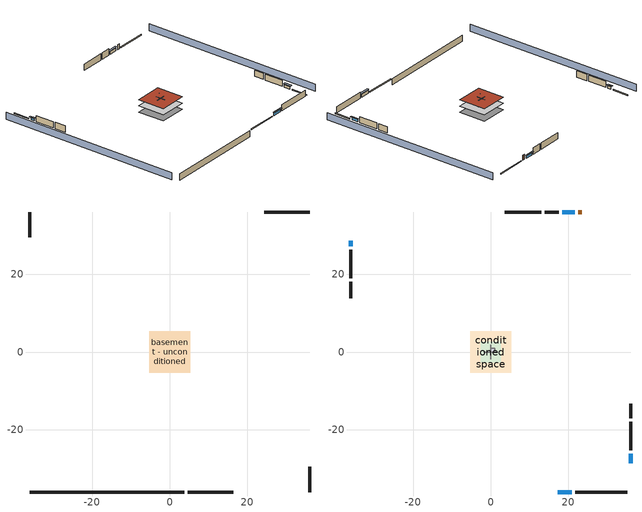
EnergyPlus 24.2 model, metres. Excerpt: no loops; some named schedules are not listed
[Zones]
basement - unconditioned
 floor foundation (Slab2 construction): -5.34,-5.34 -5.34,5.34 5.34,5.34 5.34,-5.34 z-2.13
 wall outside (RimJoist1 construction): 4.65,-36.08 16.33,-36.08 z0.3:0.61
 wall outside (RimJoist2 construction): -36.08,36.08 -36.08,29.59 z0.3:0.61
 wall outside (RimJoist3 construction): 36.08,36.08 24.41,36.08 z0.3:0.61
 wall outside (RimJoist4 construction): 36.08,-36.08 36.08,-29.59 z0.3:0.61
 wall foundation (FoundationWall1 construction): -36.08,-36.08 3.73,-36.08 z-2.13:0.3
central ac and furnace airloop ret air zone
 floor adiabatic (AdiabaticConst): 0,0 0,1 1,1 1,0 z0
 wall adiabatic (AdiabaticConst): 0,1 0,0 1,0 1,1 0,1 z0:1
 ceiling adiabatic (AdiabaticConst): 1,0 1,1 0,1 0,0 z1
conditioned space
 floor to basement - unconditioned (Floor1 construction): -5.34,-5.34 -5.34,5.34 5.34,5.34 5.34,-5.34 z0.3
 wall outside (AdiabaticWallConstruction 1): 23.48,36.08 22.56,36.08 z0.3:2.34
 wall outside (AdiabaticWallConstruction): 17.26,-36.08 20.89,-36.08 z0.3:1.52; -36.08,28.66 -36.08,27.23 z0.3:1.28; 21.64,36.08 18.48,36.08 z0.3:1.37; 36.08,-28.66 36.08,-26.28 z0.3:1.34
 wall outside (Wall3 construction): 21.82,-36.08 35.15,-36.08 z0.3:2.74
 wall outside (Wall4 construction): -36.08,18.06 -36.08,13.87 z0.3:2.74
 wall outside (Wall7 construction): 12.97,36.08 3.62,36.08 z0.3:2.74
 wall outside (Wall8 construction): 36.08,-25.36 36.08,-17.95 z0.3:2.74
 wall to garage (Wall5 construction): 1.83,0 -1.83,0 z0.3:2.74
 wall to garage (Wall6 construction): 0,1.83 0,-1.83 z0.3:2.74
 window (WindowConstruction): 17.26,-36.08 20.89,-36.08 z0.3:1.52
 window (WindowConstruction 1): -36.08,28.66 -36.08,27.23 z0.3:1.28
 window (WindowConstruction 2): 21.64,36.08 18.48,36.08 z0.3:1.37
 window (WindowConstruction 3): 36.08,-28.66 36.08,-26.28 z0.3:1.34
 door (Door): 23.48,36.08 22.56,36.08 z0.3:2.34
 roof outside (Roof2 construction): -5.34,5.34 -5.34,-5.34 5.34,-5.34 5.34,5.34 z2.74
garage
 floor foundation (Slab1 construction): -2.59,-2.59 -2.59,2.59 2.59,2.59 2.59,-2.59 z0
 wall outside (Wall1 construction): -36.08,26.3 -36.08,18.99 z0.3:2.74
 wall outside (Wall2 construction): 17.55,36.08 13.9,36.08 z0.3:2.74
 wall outside (Wall9 construction): 36.08,-17.02 36.08,-13.36 z0.3:2.74
 roof outside (Roof1 construction): -2.59,2.59 -2.59,-2.59 2.59,-2.59 2.59,2.59 z2.74
shading: -40.65,36.08 -40.65,-36.08 / 40.65,-36.08 40.65,36.08 z0:2.74; 21.2,-36.08 16.95,-36.08 16.95,-36.69 21.2,-36.69 z1.83; -36.08,26.93 -36.08,28.96 -36.69,28.96 -36.69,26.93 z1.58; 18.18,36.08 21.94,36.08 21.94,36.69 18.18,36.69 z1.68; 36.08,-25.98 36.08,-28.96 36.69,-28.96 36.69,-25.98 z1.65
[Building]
Building 1: Terrain=Suburbs
[Site:Location]
Portland Intl Arpt_OR: Latitude {deg}=45.59; Longitude {deg}=-122.6; Time Zone {hr}=-8; Elevation {m}=33; Keep Site Location Information=Yes
[Site:GroundTemperature:Shallow]
10.2558, 8.96328, 8.85977, 9.47314, 11.9355, 14.3863, 16.5111, 17.8571, 17.9714, 16.8767, 14.8061, 12.4304
[Site:WaterMainsTemperature]
Calculation Method=Schedule; Temperature Schedule=mains temperature schedule
[Material] Roughness=Rough; Thermal Absorptance=0.9
Name | Thickness {m} | Conductivity {W/m-K} | Density {kg/m3} | Specific Heat {J/kg-K} | Solar Absorptance | Visible Absorptance
asphalt or fiberglass shingles | 0.00635 | 0.162714 | 1121.4 | 1465.45 | 0.85 | 0.85
concrete 4.0 in. | 0.1016 | 1.803125 | 2242.8 | 837.4 | 0.7 | 0.7
concrete 8.0 in. | 0.2032 | 1.803125 | 2242.8 | 837.4 | 0.7 | 0.7
door material | 0.04445 | 0.0612267 | 512.64 | 1214.23 | 0.7 | 0.7
floor covering | 0.0127 | 0.0433444 | 54.468 | 1339.84 | 0.6 | 0.6
floor stud and cavity | 0.1397 | 0.923637 | 92.3553 | 1139.71 | 0.7 | 0.7
furniture material basement - unconditioned 1; furniture material conditioned space 1; furniture material garage 1 | 0.1524 | 0.115458 | 640.8 | 1214.23 | 0.6 | 0.6
gypsum board | 0.0127 | 0.160291 | 801 | 837.4 | 0.6 | 0.6
osb sheathing 0.5 in. | 0.0127 | 0.115458 | 512.64 | 1214.23 | 0.6 | 0.6
osb sheathing 0.5 in. 1; osb sheathing 0.5 in. 2; osb sheathing 0.5 in. 3 | 0.0127 | 0.115458 | 512.64 | 1214.23 | 0.7 | 0.7
osb sheathing 0.75 in. | 0.01905 | 0.115458 | 512.64 | 1214.23 | 0.7 | 0.7
rim joist stud and cavity | 0.0508 | 0.178688 | 50.32683 | 1063.81 | 0.6 | 0.6
roof rigid ins | 0.00254769 | 0.029427 | 32.04 | 1214.23 | 0.7 | 0.7
roof rigid ins 1 | 0.051816 | 0.029427 | 32.04 | 1214.23 | 0.7 | 0.7
roof stud and cavity | 0.2032 | 0.667294 | 78.34581 | 1123.46 | 0.7 | 0.7
wall rigid ins | 0.512978 | 0.029427 | 32.04 | 1214.23 | 0.7 | 0.7
wall stud and cavity | 0.1397 | 0.727959 | 139.0536 | 1170.24 | 0.6 | 0.6
wall stud and cavity 1 | 0.1397 | 0.550994 | 139.0536 | 1170.24 | 0.7 | 0.7
wall stud and cavity 2 | 0.1397 | 0.335416 | 139.0536 | 1170.24 | 0.7 | 0.7
wall stud and cavity 3 | 0.0889 | 0.380278 | 52.3479 | 1209.89 | 0.7 | 0.7
wall stud and cavity 4 | 0.0889 | 0.391764 | 83.0341 | 1211.67 | 0.7 | 0.7
wood siding | 0.0254 | 0.102417 | 544.68 | 1172.36 | 0.85 | 0.85
wood siding 1; wood siding 2 | 0.0254 | 0.102417 | 544.68 | 1172.36 | 0.7 | 0.7
[Material:NoMass]
Adiabatic: Roughness=Rough; Thermal Resistance {m2-K/W}=176.1; Thermal Absorptance=0.9; Solar Absorptance=0.7; Visible Absorptance=0.7
[WindowMaterial:SimpleGlazingSystem]
WindowMaterial: U-Factor {W/m2-K}=6.58648; Solar Heat Gain Coefficient=0.76
[Construction]
AdiabaticConst: Adiabatic
AdiabaticWallConstruction: wood siding 1, wall rigid ins, wall stud and cavity 3, gypsum board
AdiabaticWallConstruction 1: wood siding 2, wall rigid ins, wall stud and cavity 3, gypsum board
Door: door material
Floor1 construction: floor stud and cavity, osb sheathing 0.75 in., floor covering
FoundationWall1 construction: concrete 8.0 in.
furniture construction basement - unconditioned 1: furniture material basement - unconditioned 1
furniture construction conditioned space 1: furniture material conditioned space 1
furniture construction garage 1: furniture material garage 1
PartitionWallConstruction: gypsum board, wall stud and cavity 4, gypsum board
RimJoist1 construction; RimJoist2 construction; RimJoist3 construction; RimJoist4 construction: wood siding, rim joist stud and cavity
Roof1 construction: asphalt or fiberglass shingles, roof rigid ins, osb sheathing 0.5 in.
Roof2 construction: asphalt or fiberglass shingles, roof rigid ins 1, osb sheathing 0.75 in., roof stud and cavity, gypsum board
Slab1 construction; Slab2 construction: concrete 4.0 in.
Wall1 construction; Wall2 construction: wood siding, osb sheathing 0.5 in. 1, wall stud and cavity
Wall3 construction; Wall4 construction: wood siding, osb sheathing 0.5 in. 1, wall stud and cavity 1, gypsum board
Wall5 construction: osb sheathing 0.5 in. 2, wall stud and cavity 2, gypsum board
Wall6 construction: osb sheathing 0.5 in. 3, wall stud and cavity 2, gypsum board
Wall7 construction; Wall8 construction: wood siding, osb sheathing 0.5 in. 3, wall stud and cavity 1, gypsum board
Wall9 construction: wood siding, osb sheathing 0.5 in. 3, wall stud and cavity
WindowConstruction; WindowConstruction 1; WindowConstruction 2; WindowConstruction 3: WindowMaterial
[Zone] Multiplier=1
Name | Volume {m3} | Part of Total Floor Area
basement - unconditioned; conditioned space | 278.185 | Yes
central ac and furnace airloop ret air zone | 1 | No
garage | 65.242 | Yes
[Space]
Name | Zone | Volume {m3} | Space Type
basement - unconditioned 1 | basement - unconditioned | 278.185
central ac and furnace airloop ret air space | central ac and furnace airloop ret air zone |  | Plenum Space Type
conditioned space 1 | conditioned space | 278.185
garage 1 | garage | 65.242
[SurfaceProperty:ExposedFoundationPerimeter] Exposed Perimeter Calculation Method=TotalExposedPerimeter
Name | Total Exposed Perimeter {m}
Slab2 | 39.80688
Slab1 | 14.6304
[InternalMass]
Name | Construction | Zone or ZoneList | Space or SpaceList | Surface Area {m2}
furniture mass basement - unconditioned 1 | furniture construction basement - unconditioned 1 | basement - unconditioned | basement - unconditioned 1 | 45.63397
furniture mass conditioned space 1 | furniture construction conditioned space 1 | conditioned space | conditioned space 1 | 45.63397
partition wall mass | PartitionWallConstruction | conditioned space | conditioned space 1 | 114.085
furniture mass garage 1 | furniture construction garage 1 | garage | garage 1 | 2.67561
[OtherEquipment] Design Level Calculation Method=EquipmentLevel
Name | Fuel Type | Zone or ZoneList or Space or SpaceList | Schedule | Design Level {W} | Fraction Latent | Fraction Radiant | Fraction Lost
central ac and furnace airloop_0 RetCondToDZ; central ac and furnace airloop_0 SupCondToDZ; central ac and furnace airloop_0 SupSensLkToDZ; water heater sens | None | basement - unconditioned 1 | Always On Discrete | 0 | 0 | 0 | 0
central ac and furnace airloop_0 SupLatLkToDZ; water heater lat | None | basement - unconditioned 1 | Always On Discrete | 0 | 1 | 0 | 0
water heater energy adjustment1 | Electricity | basement - unconditioned 1 | Always On Discrete | 0.01 | 0 | 0 | 1
central ac and furnace airloop_0 RetCondToRP; central ac and furnace airloop_0 RetSensLkToRP | None | central ac and furnace airloop ret air space | Always On Discrete | 0 | 0 | 0 | 0
central ac and furnace airloop_0 RetLatLkToRP | None | central ac and furnace airloop ret air space | Always On Discrete | 0 | 1 | 0 | 0
central ac and furnace airloop_0 SupCondToLv; central ac and furnace airloop_0 SupSensLkToCond; mech vent house fan sensible load | None | conditioned space 1 | Always On Discrete | 0 | 0 | 0 | 0
central ac and furnace airloop_0 SupLatLkToCond; mech vent house fan latent load | None | conditioned space 1 | Always On Discrete | 0 | 1 | 0 | 0
clothes dryer 1 | Electricity | conditioned space 1 | clothes_dryer | 0 | 0.015 | 0.081 | 0.85
cooking range 1 | Electricity | conditioned space 1 | cooking_range | 0 | 0.08 | 0.432 | 0.2
general water use latent | None | conditioned space 1 | general water use schedule | 99.529 | 1 | 0 | 0
general water use sensible | None | conditioned space 1 | general water use schedule | -98.09 | 0 | 0.6 | 0
[ZoneInfiltration:DesignFlowRate] Schedule=Always On Discrete
Name | Zone or ZoneList or Space or SpaceList | Design Flow Rate Calculation Method | Design Flow Rate {m3/s} | Air Changes per Hour {1/hr} | Constant Term Coefficient | Temperature Term Coefficient | Velocity Term Coefficient | Velocity Squared Term Coefficient
basement_unconditioned 1 duct leakage imbalance infil flow | basement - unconditioned 1 | Flow/Zone | 0
infil basement - unconditioned 1 | basement - unconditioned 1 | AirChanges/Hour |  | 0.1 | 1 | 0 | 0 | 0
infil flow; natural vent flow; whole house fan flow | conditioned space 1 | Flow/Zone | 0
[ZoneMixing] Schedule=Always On Continuous; Design Flow Rate Calculation Method=Flow/Zone; Design Flow Rate {m3/s}=0
Name | Zone or Space | Source Zone or Space
central ac and furnace airloop_0 ZoneMixCondToDZ mix | basement - unconditioned | conditioned space
central ac and furnace airloop_0 ZoneMixDZToCond mix | conditioned space | basement - unconditioned
[SpaceList]
Plenum Space Type: central ac and furnace airloop ret air space
[SurfaceProperty:IncidentSolarMultiplier] Incident Solar Multiplier=1; Incident Solar Multiplier Schedule=trans schedule winter=0.85 summer=0.7
Window1; Window2; Window3; Window4
[Lights] Design Level Calculation Method=LightingLevel; Return Air Fraction=0; Fraction Radiant=0.6; Fraction Visible=0.2; Fraction Replaceable=1
Name | Zone or ZoneList or Space or SpaceList | Schedule | Lighting Level {W}
interior lighting | conditioned space 1 | lighting_interior | 755.926
garage lighting | garage 1 | lighting_garage | 49.0132
[People]
occupants: Zone or ZoneList or Space or SpaceList=conditioned space 1; Number of People Schedule=occupants; Number of People Calculation Method=People; Number of People=5; Fraction Radiant=0.314171; Sensible Heat Fraction=0.56303; Activity Level Schedule=occupants activity schedule; Carbon Dioxide Generation Rate {m3/s-W}=0; Enable ASHRAE 55 Comfort Warnings=No; Mean Radiant Temperature Calculation Type=EnclosureAveraged
[ElectricEquipment] Zone or ZoneList or Space or SpaceList=conditioned space 1; Design Level Calculation Method=EquipmentLevel
Name | Schedule | Design Level {W} | Fraction Latent | Fraction Radiant | Fraction Lost
ceiling fan | ceiling_fan | 18.1255 | 0 | 0.558 | 0
clothes dryer | clothes_dryer | 4930.01 | 0.015 | 0.081 | 0.85
clothes washer | clothes_washer | 218.311 | 0.03 | 0.162 | 0.7
cooking range | cooking_range | 1701.65 | 0.08 | 0.432 | 0.2
fridge | fridge schedule | 136.524 | 0 | 0.6 | 0
mech vent bath fan 0 | mech vent bath fan 0 schedule | 30 | 0 | 0 | 1
mech vent house fan | mech vent house fan schedule | 0 | 0 | 0 | 1
mech vent house fan cfis | mech vent house fan cfis schedule | 0 | 0 | 0 | 0
mech vent range fan 0 | mech vent range fan 0 schedule | 30 | 0 | 0 | 1
misc plug loads | plug_loads_other | 838.185 | 0.021 | 0.558 | 0.049
misc tv | plug_loads_tv | 1092.57 | 0 | 0.6 | 0
whole house fan | Always On Discrete | 0 | 0 | 0 | 1
[ZoneInfiltration:EffectiveLeakageArea]
infil garage 1: Zone or Space=garage 1; Schedule=Always On Discrete; Effective Air Leakage Area {cm2}=543.674; Stack Coefficient=0.000129147; Wind Coefficient=4.64657e-05
[AvailabilityManager:Scheduled]
central ac and furnace airloop Availability Manager: Schedule=Always On Discrete
[AirLoopHVAC:ReturnPlenum]
Air Loop HVAC Return Plenum 1: Zone=central ac and furnace airloop ret air zone
[Foundation:Kiva] Wall Depth Below Slab {m}=0.2032
Name | Initial Indoor Air Temperature {C} | Wall Height Above Grade {m}
Foundation Kiva 1 | 13.4258 | 0.1016
Foundation Kiva 2 | 9.52053 | 0.3048
[Foundation:Kiva:Settings]
Soil Conductivity {W/m-K}=1.3848; Soil Density {kg/m3}=1842.3; Soil Specific Heat {J/kg-K}=418.7; Ground Solar Absorptivity=0.9; Ground Thermal Absorptivity=0.9; Ground Surface Roughness {m}=0.03; Far-Field Width {m}=40; Deep-Ground Boundary Condition=ZeroFlux; Deep-Ground Depth {m}=40; Minimum Cell Dimension {m}=0.2; Maximum Cell Growth Coefficient=3; Simulation Timestep=Timestep
[Exterior:Lights]
exterior lighting: Schedule=exterior lighting schedule; Design Level {W}=37.1441
[EnergyManagementSystem:GlobalVariable]
central_ac_and_furnace_airloop_0_DuctImbalLkExhFanEquivCond
central_ac_and_furnace_airloop_0_DuctImbalLkExhFanEquivDZ
central_ac_and_furnace_airloop_0_DuctImbalLkSupFanEquivCond
central_ac_and_furnace_airloop_0_DuctImbalLkSupFanEquivDZ
central_ac_and_furnace_airloop_0_DZ_T
central_ac_and_furnace_airloop_0_DZ_W
central_ac_and_furnace_airloop_0_RetCondToDZ
central_ac_and_furnace_airloop_0_RetCondToRP
central_ac_and_furnace_airloop_0_RetLatLkToRP
central_ac_and_furnace_airloop_0_RetSensLkToRP
central_ac_and_furnace_airloop_0_SupCondToDZ
central_ac_and_furnace_airloop_0_SupCondToLv
central_ac_and_furnace_airloop_0_SupLatLkToCond
central_ac_and_furnace_airloop_0_SupLatLkToDZ
central_ac_and_furnace_airloop_0_SupSensLkToCond
central_ac_and_furnace_airloop_0_SupSensLkToDZ
central_ac_and_furnace_airloop_0_ZoneMixCondToDZ
central_ac_and_furnace_airloop_0_ZoneMixDZToCond
central_ac_and_furnace_airloop_AH_MFR
central_ac_and_furnace_airloop_AH_Tout
central_ac_and_furnace_airloop_AH_VFR
central_ac_and_furnace_airloop_AH_Wout
central_ac_and_furnace_airloop_Fan_RTF
central_ac_and_furnace_airloop_RA_T
central_ac_and_furnace_airloop_Ra_W
infil_program_Qfan
infil_program_Qinf
natural_vent_program_Qnv
natural_vent_program_Qwhf
[EnergyManagementSystem:Sensor]
Name | Output:Variable or Output:Meter Index Key | Output:Variable or Output:Meter
airflow_gain | infil flow | Infiltration Sensible Heat Gain Energy
airflow_gain_1 | natural vent flow | Infiltration Sensible Heat Gain Energy
airflow_gain_2 | whole house fan flow | Infiltration Sensible Heat Gain Energy
airflow_loss | infil flow | Infiltration Sensible Heat Loss Energy
airflow_loss_1 | natural vent flow | Infiltration Sensible Heat Loss Energy
airflow_loss_2 | whole house fan flow | Infiltration Sensible Heat Loss Energy
central_ac_and_furnace_airloop_0_DZ_T_s | basement - unconditioned | Zone Air Temperature
central_ac_and_furnace_airloop_0_DZ_W_s | basement - unconditioned | Zone Mean Air Humidity Ratio
central_ac_and_furnace_airloop_AH_MFR_s | Node 6 | System Node Mass Flow Rate
central_ac_and_furnace_airloop_AH_Tout_s | Node 6 | System Node Temperature
central_ac_and_furnace_airloop_AH_VFR_s | Node 6 | System Node Current Density Volume Flow Rate
central_ac_and_furnace_airloop_AH_Wout_s | Node 6 | System Node Humidity Ratio
central_ac_and_furnace_airloop_RA_T_s | Node 9 | System Node Temperature
central_ac_and_furnace_airloop_Ra_W_s | Node 9 | System Node Humidity Ratio
clg_load_cond |  | Cooling:EnergyTransfer:Zone:CONDITIONED SPACE
clg_load_duct |  | Cooling:EnergyTransfer:Zone:CENTRAL AC AND FURNACE AIRLOOP RET AIR ZONE
clg_sp_s; clg_sp_s_1 | cooling setpoint | Schedule Value
clothes_dryer_exhaust_0_sch_s | clothes_dryer | Schedule Value
cool_season | cooling season schedule | Schedule Value
ducts_conv | central ac and furnace airloop_0 RetCondToRP | Other Equipment Convective Heating Energy
ducts_conv_1 | central ac and furnace airloop_0 RetLatLkToRP | Other Equipment Convective Heating Energy
ducts_conv_2 | central ac and furnace airloop_0 RetSensLkToRP | Other Equipment Convective Heating Energy
ducts_conv_3 | central ac and furnace airloop_0 SupCondToLv | Other Equipment Convective Heating Energy
ducts_conv_4 | central ac and furnace airloop_0 SupLatLkToCond | Other Equipment Convective Heating Energy
ducts_conv_5 | central ac and furnace airloop_0 SupSensLkToCond | Other Equipment Convective Heating Energy
ducts_rad | central ac and furnace airloop_0 RetCondToRP | Other Equipment Radiant Heating Energy
ducts_rad_1 | central ac and furnace airloop_0 RetLatLkToRP | Other Equipment Radiant Heating Energy
ducts_rad_2 | central ac and furnace airloop_0 RetSensLkToRP | Other Equipment Radiant Heating Energy
ducts_rad_3 | central ac and furnace airloop_0 SupCondToLv | Other Equipment Radiant Heating Energy
ducts_rad_4 | central ac and furnace airloop_0 SupLatLkToCond | Other Equipment Radiant Heating Energy
ducts_rad_5 | central ac and furnace airloop_0 SupSensLkToCond | Other Equipment Radiant Heating Energy
htg_load_cond |  | Heating:EnergyTransfer:Zone:CONDITIONED SPACE
htg_load_duct |  | Heating:EnergyTransfer:Zone:CENTRAL AC AND FURNACE AIRLOOP RET AIR ZONE
htg_sp_s; htg_sp_s_1 | heating setpoint | Schedule Value
ig_ee_conv | ceiling fan | Electric Equipment Convective Heating Energy
ig_ee_conv_1 | clothes dryer | Electric Equipment Convective Heating Energy
ig_ee_conv_3 | cooking range | Electric Equipment Convective Heating Energy
ig_ee_conv_4 | fridge | Electric Equipment Convective Heating Energy
ig_ee_conv_5 | misc plug loads | Electric Equipment Convective Heating Energy
ig_ee_conv_6 | misc tv | Electric Equipment Convective Heating Energy
ig_ee_conv_7 | whole house fan | Electric Equipment Convective Heating Energy
ig_ee_rad | ceiling fan | Electric Equipment Radiant Heating Energy
ig_ee_rad_1 | clothes dryer | Electric Equipment Radiant Heating Energy
ig_ee_rad_3 | cooking range | Electric Equipment Radiant Heating Energy
ig_ee_rad_4 | fridge | Electric Equipment Radiant Heating Energy
ig_ee_rad_5 | misc plug loads | Electric Equipment Radiant Heating Energy
ig_ee_rad_6 | misc tv | Electric Equipment Radiant Heating Energy
ig_ee_rad_7 | whole house fan | Electric Equipment Radiant Heating Energy
ig_lgt_conv | interior lighting | Lights Convective Heating Energy
ig_lgt_rad | interior lighting | Lights Radiant Heating Energy
ig_lgt_vis | interior lighting | Lights Visible Radiation Heating Energy
ig_oe_conv | clothes dryer 1 | Other Equipment Convective Heating Energy
ig_oe_conv_1 | cooking range 1 | Other Equipment Convective Heating Energy
ig_oe_conv_2 | general water use latent | Other Equipment Convective Heating Energy
ig_oe_conv_3 | general water use sensible | Other Equipment Convective Heating Energy
ig_oe_rad | clothes dryer 1 | Other Equipment Radiant Heating Energy
ig_oe_rad_1 | cooking range 1 | Other Equipment Radiant Heating Energy
ig_oe_rad_2 | general water use latent | Other Equipment Radiant Heating Energy
ig_oe_rad_3 | general water use sensible | Other Equipment Radiant Heating Energy
ig_ppl_conv | occupants | People Convective Heating Energy
ig_ppl_rad | occupants | People Radiant Heating Energy
im_conv | furniture mass conditioned space 1 | Surface Inside Face Convection Heat Gain Energy
im_conv_1 | partition wall mass | Surface Inside Face Convection Heat Gain Energy
im_ig | furniture mass conditioned space 1 | Surface Inside Face Internal Gains Radiation Heat Gain Energy
im_ig_1 | partition wall mass | Surface Inside Face Internal Gains Radiation Heat Gain Energy
im_lgt | furniture mass conditioned space 1 | Surface Inside Face Lights Radiation Heat Gain Energy
im_lgt_1 | partition wall mass | Surface Inside Face Lights Radiation Heat Gain Energy
im_sol | furniture mass conditioned space 1 | Surface Inside Face Solar Radiation Heat Gain Energy
im_sol_1 | partition wall mass | Surface Inside Face Solar Radiation Heat Gain Energy
im_surf | furniture mass conditioned space 1 | Surface Inside Face Net Surface Thermal Radiation Heat Gain Energy
im_surf_1 | partition wall mass | Surface Inside Face Net Surface Thermal Radiation Heat Gain Energy
mech_vent_bath_fan_0_sch_s | mech vent bath fan 0 schedule | Schedule Value
mech_vent_range_fan_0_sch_s | mech vent range fan 0 schedule | Schedule Value
mv_conv | mech vent bath fan 0 | Electric Equipment Convective Heating Energy
mv_conv_1 | mech vent house fan | Electric Equipment Convective Heating Energy
mv_conv_2 | mech vent house fan cfis | Electric Equipment Convective Heating Energy
mv_conv_3 | mech vent range fan 0 | Electric Equipment Convective Heating Energy
mv_conv_4 | mech vent house fan latent load | Other Equipment Convective Heating Energy
mv_conv_5 | mech vent house fan sensible load | Other Equipment Convective Heating Energy
mv_rad | mech vent bath fan 0 | Electric Equipment Radiant Heating Energy
mv_rad_1 | mech vent house fan | Electric Equipment Radiant Heating Energy
mv_rad_2 | mech vent house fan cfis | Electric Equipment Radiant Heating Energy
mv_rad_3 | mech vent range fan 0 | Electric Equipment Radiant Heating Energy
mv_rad_4 | mech vent house fan latent load | Other Equipment Radiant Heating Energy
mv_rad_5 | mech vent house fan sensible load | Other Equipment Radiant Heating Energy
natural_vent_s | natural vent schedule | Schedule Value
out_pb_s |  | Site Outdoor Air Barometric Pressure
out_wt_s |  | Site Outdoor Air Humidity Ratio
site_vw_s |  | Site Wind Speed
ss_back_out | Window1 | Surface Window Shortwave from Zone Back Out Window Heat Transfer Rate
ss_back_out_1 | Window2 | Surface Window Shortwave from Zone Back Out Window Heat Transfer Rate
ss_back_out_2 | Window3 | Surface Window Shortwave from Zone Back Out Window Heat Transfer Rate
ss_back_out_3 | Window4 | Surface Window Shortwave from Zone Back Out Window Heat Transfer Rate
ss_conv | Door1 | Surface Inside Face Convection Heat Gain Energy
ss_conv_1 | Window1 | Surface Inside Face Convection Heat Gain Energy
ss_conv_2 | Window2 | Surface Inside Face Convection Heat Gain Energy
ss_conv_3 | Window3 | Surface Inside Face Convection Heat Gain Energy
ss_conv_4 | Window4 | Surface Inside Face Convection Heat Gain Energy
ss_ig | Door1 | Surface Inside Face Internal Gains Radiation Heat Gain Energy
ss_ig_1 | Window1 | Surface Inside Face Internal Gains Radiation Heat Gain Energy
ss_ig_2 | Window2 | Surface Inside Face Internal Gains Radiation Heat Gain Energy
ss_ig_3 | Window3 | Surface Inside Face Internal Gains Radiation Heat Gain Energy
ss_ig_4 | Window4 | Surface Inside Face Internal Gains Radiation Heat Gain Energy
ss_lgt | Door1 | Surface Inside Face Lights Radiation Heat Gain Energy
ss_sol | Door1 | Surface Inside Face Solar Radiation Heat Gain Energy
ss_surf | Door1 | Surface Inside Face Net Surface Thermal Radiation Heat Gain Energy
ss_surf_1 | Window1 | Surface Inside Face Net Surface Thermal Radiation Heat Gain Energy
ss_surf_2 | Window2 | Surface Inside Face Net Surface Thermal Radiation Heat Gain Energy
ss_surf_3 | Window3 | Surface Inside Face Net Surface Thermal Radiation Heat Gain Energy
ss_surf_4 | Window4 | Surface Inside Face Net Surface Thermal Radiation Heat Gain Energy
ss_trans_in | Window1 | Surface Window Transmitted Solar Radiation Rate
ss_trans_in_1 | Window2 | Surface Window Transmitted Solar Radiation Rate
ss_trans_in_2 | Window3 | Surface Window Transmitted Solar Radiation Rate
ss_trans_in_3 | Window4 | Surface Window Transmitted Solar Radiation Rate
ss_trans_out | Window1 | Surface Inside Face Initial Transmitted Diffuse Transmitted Out Window Solar Radiation Rate
ss_trans_out_1 | Window2 | Surface Inside Face Initial Transmitted Diffuse Transmitted Out Window Solar Radiation Rate
ss_trans_out_2 | Window3 | Surface Inside Face Initial Transmitted Diffuse Transmitted Out Window Solar Radiation Rate
ss_trans_out_3 | Window4 | Surface Inside Face Initial Transmitted Diffuse Transmitted Out Window Solar Radiation Rate
s_conv | Floor1 | Surface Inside Face Convection Heat Gain Energy
s_conv_1 | Roof2 | Surface Inside Face Convection Heat Gain Energy
s_conv_2 | Wall3 | Surface Inside Face Convection Heat Gain Energy
s_conv_3 | Wall4 | Surface Inside Face Convection Heat Gain Energy
s_conv_4 | Wall5 | Surface Inside Face Convection Heat Gain Energy
s_conv_5 | Wall6 | Surface Inside Face Convection Heat Gain Energy
s_conv_6 | Wall7 | Surface Inside Face Convection Heat Gain Energy
